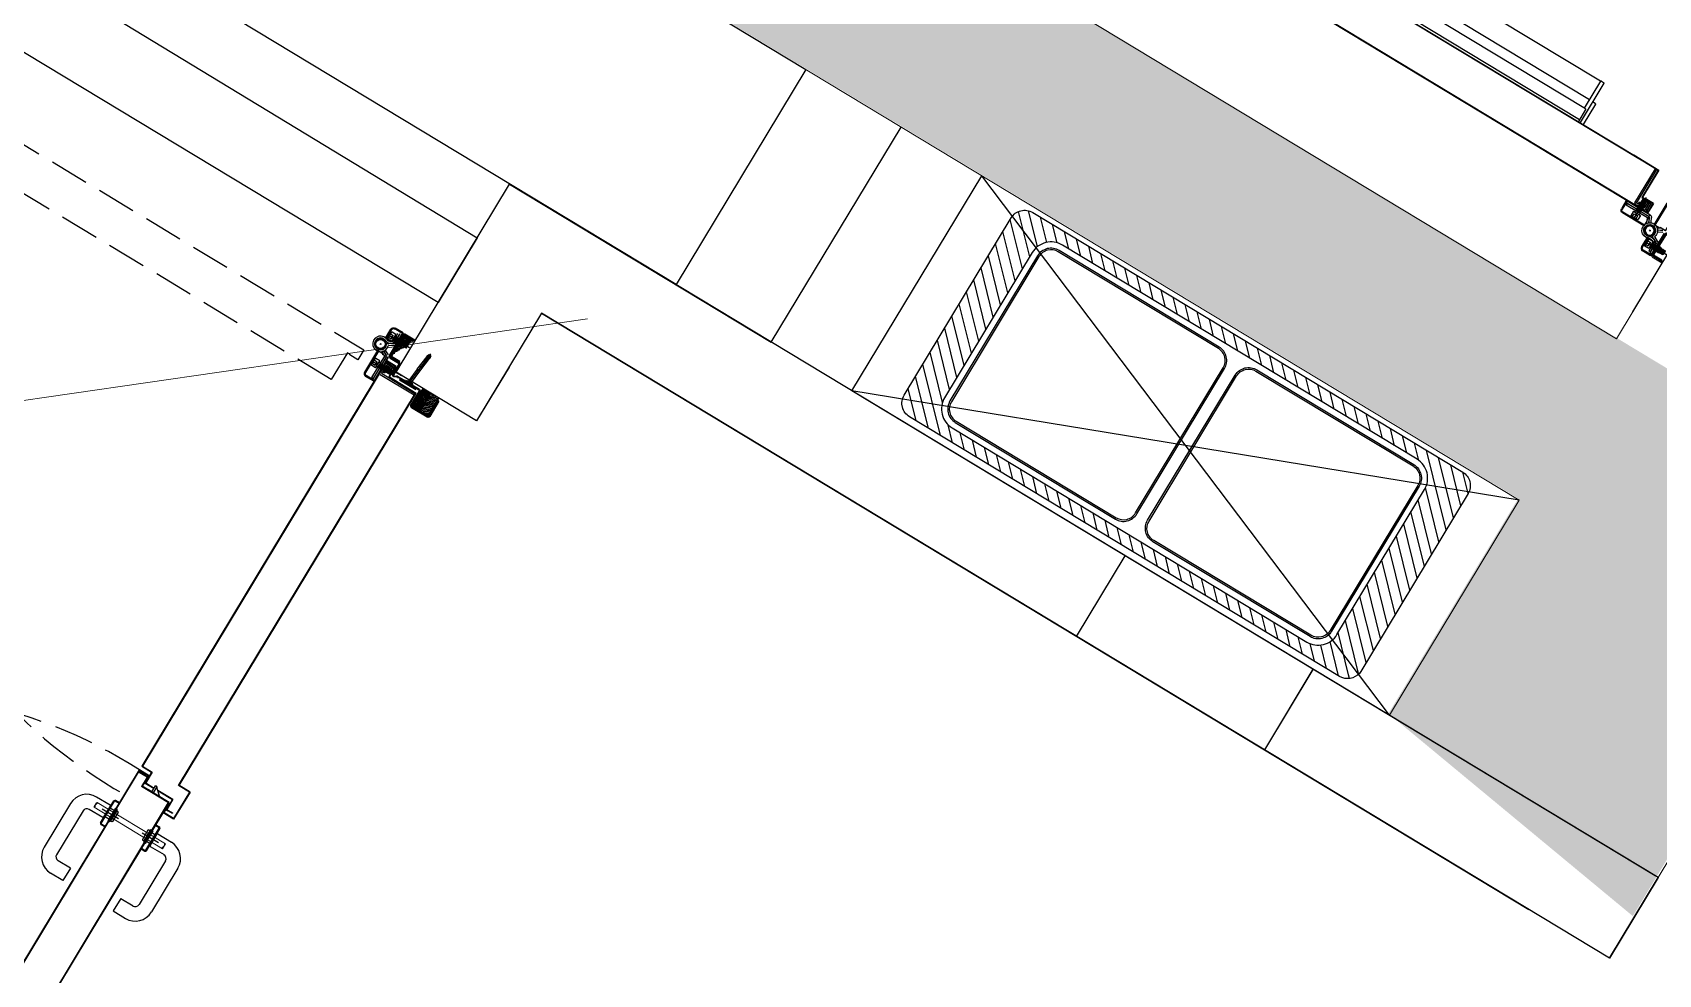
# Model space of a CAD drawing. Header units: centimetres. Extents: x 139057 to 200038, y 34824 to 80516.
# Drawn here: x 165310.7 to 165569.7, y 56574 to 56724.1 of the extents above; entities that cross this region are included whole.
import ezdxf

# ---------------------------------------------------------------- set-up
doc = ezdxf.new("R2010")
doc.units = ezdxf.units.CM
doc.header["$LTSCALE"] = 100
for name, pattern in [('CENTRATA', [2, 1.25, -0.25, 0.25, -0.25]), ('HIDDEN2', [0.175, 0.125, -0.05]), ('TRATTEGGIATA', [0.75, 0.5, -0.25]), ('TRATTO-PUNTO', [1, 0.5, -0.25, 0, -0.25])]:
    doc.linetypes.add(name, pattern=pattern)
doc.layers.get('0').update_dxf_attribs({"lineweight": 0})
for name, color, linetype in [('151_PC_B_L4-9$0$A-SI-PORTE-METALLO', 5, 'Continuous'), ('_retini_strutture', 7, 'Continuous'), ('A-CAVEDI', 1, 'Continuous'), ('A-MCLS3-15', 50, 'Continuous'), ('A-MCLS4-12', 61, 'Continuous'), ('A-SI-PORTE', 5, 'Continuous'), ('Layer1', 7, 'Continuous'), ('Layer2', 2, 'Continuous'), ('Layer3', 7, 'Continuous'), ('Layer5', 2, 'Continuous')]:
    doc.layers.add(name, color=color, linetype=linetype)
for name, color, linetype, lineweight in [('410_STRUTTURE_001-AM_0', 7, 'Continuous', 0), ('440_SIMBOLI_001-AM_0', 31, 'Continuous', 0), ('441_SERRAMENTI_001-AM_0', 1, 'Continuous', 0), ('5', 7, 'Continuous', 20)]:
    doc.layers.add(name, color=color, linetype=linetype, lineweight=lineweight)
doc.layers.add('A-REI-SHUNT', color=7, linetype='Continuous', true_color=0xf70000)
pattern_1 = [(135, (1692.512, -3714.694), (-2.245064, -2.245064), []), (135, (1692.512, -3712.4488), (-2.245064, -2.245064), [3.96875, -0.79375, 0, -0.79375])]

# ---------------------------------------------------------------- blocks, each defined once
blk = doc.blocks.new('SHUNT 38x85')
h = blk.add_hatch()
h.set_pattern_fill('ANSI31', color=253, scale=5, angle=-66.1624, style=0)
h.set_pattern_definition([(225, (-1274575.84, 39717847.363), (-11.2253202, 11.2253201), [])])
edge = h.paths.add_edge_path(flags=16)
edge.add_line((-1276694.6, 39623406.5), (-1276424.6, 39623406.5))
edge.add_arc((-1276424.6, 39623441.5), 35, 270, 360)
edge.add_line((-1276389.6, 39623441.5), (-1276389.6, 39624101.5))
edge.add_arc((-1276424.6, 39624101.5), 35, 0, 90)
edge.add_line((-1276424.6, 39624136.5), (-1276694.6, 39624136.5))
edge.add_arc((-1276694.6, 39624101.5), 35, 90, 180)
edge.add_line((-1276729.6, 39624101.5), (-1276729.6, 39623441.5))
edge.add_arc((-1276694.6, 39623441.5), 35, 180, 270)
edge = h.paths.add_edge_path()
edge.add_line((-1276394.6, 39623343.7), (-1276728.5, 39623343.7))
edge.add_arc((-1276723.9, 39623368.9), 25.7, 180.6406, 259.7775, ccw=False)
edge.add_line((-1276749.6, 39623368.7), (-1276749.6, 39624168.7))
edge.add_arc((-1276724.6, 39624168.7), 25, 90, 180, ccw=False)
edge.add_line((-1276724.6, 39624193.7), (-1276394.6, 39624193.7))
edge.add_arc((-1276394.6, 39624168.7), 25, 0, 90, ccw=False)
edge.add_line((-1276369.6, 39624168.7), (-1276369.6, 39623368.7))
edge.add_arc((-1276394.6, 39623368.7), 25, 270, 360, ccw=False)
for points in [[(-1276394.6, 39623343.7), (-1276728.5, 39623343.7, -0.359711), (-1276749.6, 39623368.7), (-1276749.6, 39624168.7, -0.414214), (-1276724.6, 39624193.7), (-1276394.6, 39624193.7, -0.414214), (-1276369.6, 39624168.7), (-1276369.6, 39623368.7, -0.414214)], [(-1276694.6, 39623406.5), (-1276424.6, 39623406.5, 0.414214), (-1276389.6, 39623441.5), (-1276389.6, 39624101.5, 0.414214), (-1276424.6, 39624136.5), (-1276694.6, 39624136.5, 0.414214), (-1276729.6, 39624101.5), (-1276729.6, 39623441.5, 0.414214)], [(-1276424.6, 39624126.5), (-1276694.6, 39624126.5, 0.414214), (-1276719.6, 39624101.5), (-1276719.6, 39623803.7, 0.414214), (-1276694.6, 39623778.7), (-1276424.6, 39623778.7, 0.414214), (-1276399.6, 39623803.7), (-1276399.6, 39624101.5, 0.414214)], [(-1276424.6, 39624124), (-1276694.6, 39624124, 0.414214), (-1276717.1, 39624101.5), (-1276717.1, 39623803.7, 0.414214), (-1276694.6, 39623781.2), (-1276424.6, 39623781.2, 0.414214), (-1276402.1, 39623803.7), (-1276402.1, 39624101.5, 0.414214)], [(-1276424.6, 39623416.5), (-1276694.6, 39623416.5, -0.414214), (-1276719.6, 39623441.5), (-1276719.6, 39623733.7, -0.414214), (-1276694.6, 39623758.7), (-1276424.6, 39623758.7, -0.414214), (-1276399.6, 39623733.7), (-1276399.6, 39623441.5, -0.414214)], [(-1276424.6, 39623419), (-1276694.6, 39623419, -0.414214), (-1276717.1, 39623441.5), (-1276717.1, 39623733.7, -0.414214), (-1276694.6, 39623756.2), (-1276424.6, 39623756.2, -0.414214), (-1276402.1, 39623733.7), (-1276402.1, 39623441.5, -0.414214)]]:
    blk.add_lwpolyline(points, format="xyb", close=True)
blk = doc.blocks.new('CRN190C')
at = {"layer": 'Layer1', "color": 9}
for p, q in [((-28.5, 11), (-28.5, -5.5)), ((-28.5, 11), (-27, 11)), ((-27, 11), (-27, -4.5)), ((-4.6, 0), (-4.6, -4)), ((-4.6, 0), (4.6, 0)), ((-3.1, 0), (-3.1, -4)), ((3.1, 0), (3.1, -4)), ((4.6, 0), (4.6, -4)), ((11.5, 11), (11.5, -4.5)), ((11.5, 11), (13, 11)), ((13, 11), (13, -5.5)), ((-28, -6), (-5.1, -6)), ((-27, -4.5), (-5.1, -4.5)), ((-5.1, -6), (5.1, -6)), ((11.5, -4.5), (5.1, -4.5)), ((5.1, -6), (12.5, -6))]:
    blk.add_line(p, q, dxfattribs=at)
for centre, radius, start, end in [((-28, -5.5), 0.5, 180, 270), ((-5.1, -4), 2, 270, 0), ((-5.1, -4), 0.5, 270, 0), ((5.1, -4), 2, 180, 270), ((5.1, -4), 0.5, 180, 270), ((12.5, -5.5), 0.5, 270, 0)]:
    blk.add_arc(centre, radius, start, end, dxfattribs=at)
at = {"layer": 'Layer2', "color": 9}
for p, q in [((-4, 0), (-3.1, -0.5)), ((4, -0.5), (3.1, 0)), ((-4, -1), (-3.1, -0.5)), ((-3.1, -1.5), (-4, -1)), ((-4, -2), (-3.1, -1.5)), ((-3.1, -2.5), (-4, -2)), ((-4, -3), (-3.1, -2.5)), ((-3.1, -3.5), (-4, -3)), ((-4, -4), (-3.1, -3.5)), ((-3.1, -4.5), (-4, -4)), ((-4, -5), (-3.1, -4.5)), ((-3.5, -5.3), (-4, -5)), ((3.1, -1), (4, -0.5)), ((4, -1.5), (3.1, -1)), ((3.1, -2), (4, -1.5)), ((4, -2.5), (3.1, -2)), ((3.1, -3), (4, -2.5)), ((4, -3.5), (3.1, -3)), ((3.1, -4), (4, -3.5)), ((4, -4.5), (3.1, -4)), ((3.3, -4.9), (4, -4.5)), ((4, -5.5), (3.5, -5.2)), ((3.9, -5.6), (4, -5.5))]:
    blk.add_line(p, q, dxfattribs=at)
blk = doc.blocks.new('A$C79A744C8')
at = {"linetype": 'Continuous', "ltscale": 10}
h = blk.add_hatch(dxfattribs=at)
h.set_pattern_fill('ANSI31', color=256, scale=15, angle=270, style=0)
h.set_pattern_definition([(315, (19364.6457, 1644.1342), (1.32582521, 1.32582521), [])])
h.paths.add_polyline_path([(0, -50), (0, -65), (33.1, -65), (33.1, -50)])
h = blk.add_hatch(dxfattribs=at)
h.set_pattern_fill('ANSI31', color=256, scale=15, angle=180, style=0)
h.set_pattern_definition([(225, (19364.6457, 1644.1342), (1.32582521, -1.32582521), [])])
h.paths.add_polyline_path([(0, -65), (0, -80), (33.1, -80), (33.1, -65)])
at = {"layer": '5', "linetype": 'Continuous', "ltscale": 10}
h = blk.add_hatch(dxfattribs=at)
h.set_pattern_fill('ANSI33', color=256, scale=0.05, angle=450, style=0)
h.set_pattern_definition([(135, (1834.93615, -5348.70282), (-0.224506403, -0.224506403), []), (135, (1834.93615, -5348.4783), (-0.224506403, -0.224506403), [0.15875, -0.079375])])
h.paths.add_polyline_path([(5.9, -26.5), (5.9, -41.5), (7.9, -41.5), (7.9, -26.5)])
h.paths.add_polyline_path([(5.9, -11.5), (5.9, -26.5), (7.9, -26.5), (7.9, -11.5)])
at = {"layer": 'Layer5', "linetype": 'Continuous', "ltscale": 10}
h = blk.add_hatch(dxfattribs=at)
h.set_pattern_fill('ANSI35', color=256, scale=0.5, angle=450, style=0)
h.set_pattern_definition(pattern_1)
edge = h.paths.add_edge_path()
edge.add_line((-17.4, 22.5), (-56.4, 22.5))
edge.add_line((-56.4, 21), (-17.4, 21))
edge.add_line((-57.9, 1), (-57.9, 19.5))
edge.add_line((-59.4, 19.5), (-59.4, 1))
edge.add_arc((-56.4, 19.5), 1.5, 90, 180)
edge.add_arc((-56.4, 19.5), 3, 90, 180)
edge.add_line((-35.4, 22.5), (-35.4, 21))
h = blk.add_hatch(dxfattribs=at)
h.set_pattern_fill('ANSI35', color=256, scale=0.5, angle=450, style=0)
h.set_pattern_definition(pattern_1)
h.paths.add_polyline_path([(4.1, -81), (4.1, -82.5), (32.6, -82.5, 0.414214), (35.6, -79.5), (35.6, -78.1), (34.1, -78.1), (34.1, -79.5, -0.414214), (32.6, -81)])
h.paths.add_polyline_path([(34.1, -51.9), (34.1, -78.1), (35.6, -78.1), (35.6, -51.9)])
h.paths.add_polyline_path([(32.6, -47.5), (7.1, -47.5), (4.5, -47.5, 0.267949), (7.1, -49), (32.6, -49, -0.414214), (34.1, -50.5), (34.1, -51.9), (35.6, -51.9), (35.6, -50.5, 0.414214)])
h.paths.add_polyline_path([(4.1, -31.6), (4.1, -46, 0.131652), (4.5, -47.5), (7.1, -47.5, -0.414214), (5.6, -46), (5.6, -34.3, 0.198912), (4.8, -32.2)])
h.paths.add_polyline_path([(4.7, -3.8, 0.153915), (4.1, -5.5), (4.1, -21.5), (4.8, -20.8, 0.198912), (5.6, -18.7), (5.6, -5.5, -0.153915), (5.9, -4.6), (7.6, -2.2, 0.606815), (5.1, 2.5), (-13.6, 2.5), (-13.6, 1.1, 0.063272), (-12.9, 1), (5.1, 1, -0.606815), (6.4, -1.4)])
h.paths.add_polyline_path([(-16.4, 22.3), (-16.4, 21), (-17.4, 21, -0.414214), (-15.9, 19.5), (-15.9, 4, 0.341979), (-13.6, 1.1), (-13.6, 2.5), (-12.9, 2.5, -0.414214), (-14.4, 4), (-14.4, 19.5, 0.317837)])
h.paths.add_polyline_path([(-24.4, 22.5), (-24.4, 21), (-17.4, 21), (-16.4, 21), (-16.4, 22.3, 0.085164), (-17.4, 22.5)])
h.paths.add_polyline_path([(-29.9, 22.5), (-29.9, 21), (-24.4, 21), (-24.4, 22.5)])
h = blk.add_hatch(dxfattribs=at)
h.set_pattern_fill('ANSI35', color=256, scale=0.5, angle=450, style=0)
h.set_pattern_definition(pattern_1)
h.paths.add_polyline_path([(2.6, -30), (1.5, -31.1), (3.7, -33.2, -0.198912), (4.1, -34.3), (4.1, -31.6)])
h.paths.add_polyline_path([(1.5, -21.9), (2.6, -23), (4.1, -21.5), (4.1, -18.7, -0.198912), (3.7, -19.8)])
at = {"linetype": 'Continuous'}
for p, q in [((2.4, -24.6), (0.8, -24.8)), ((2.5, -25.2), (0.9, -25.3)), ((2.9, -29.1), (2.4, -24.6)), ((-50.6, -30.2), (-51.1, -30.8)), ((-51.1, -30.8), (-49, -30.5)), ((-50.8, -34.1), (-51.1, -30.8)), ((-50.8, -34.1), (-48.6, -33.9)), ((-50.2, -34.6), (-50.8, -34.1)), ((-50.6, -30.2), (-49, -30)), ((-50.2, -34.6), (-50.6, -30.2)), ((-50.2, -34.6), (-48.6, -34.4)), ((-48.6, -29.3), (-48.3, -32.2)), ((-48, -35), (-48.3, -32.2)), ((-46.6, -30.3), (-46.3, -33.6)), ((-45.7, -33.1), (-45.9, -30.7)), ((2.8, -28.5), (1.2, -28.7)), ((2.9, -29.1), (1.3, -29.2))]:
    blk.add_line(p, q, dxfattribs=at)
at = {"linetype": 'Continuous', "ltscale": 10}
for p, q in [((2.6, -23), (4.8, -20.8)), ((2.6, -30), (2.6, -23)), ((0, -50), (33.1, -50)), ((2.6, -30), (1.5, -31.1)), ((33.1, -50), (33.1, -80)), ((33.1, -65), (0, -65)), ((33.1, -80), (0, -80))]:
    blk.add_line(p, q, dxfattribs=at)
at = {"linetype": 'CENTRATA'}
blk.add_line((5.8, -26.5), (-53.6, -32.7), dxfattribs=at)
at = {"linetype": 'Continuous'}
blk.add_lwpolyline([(0.8, -24.4), (1.3, -29.6), (-20.9, -31.9), (-21.5, -26.7)], close=True, dxfattribs=at)
for points in [[(2.4, -24.6), (4.3, -21.3), (4.8, -26.6)], [(-46.9, -29.8), (-48.6, -29.3), (-49.1, -29.3), (-48.8, -32.2)], [(-46.4, -34.2), (-48, -35), (-48.5, -35.1), (-48.8, -32.2)], [(-21.2, -29.3), (-21.5, -26.7), (-46.9, -29.4), (-46.8, -30.2), (-44.8, -31.4), (-28.7, -29.7)], [(-21.2, -29.3), (-20.9, -31.9), (-46.4, -34.6), (-46.5, -33.8), (-44.7, -32.2), (-28.6, -30.5)], [(2.9, -29.1), (5.4, -31.9), (4.8, -26.6)]]:
    blk.add_lwpolyline(points, dxfattribs=at)
at = {"linetype": 'Continuous', "ltscale": 10}
for radius in [1.5, 3]:
    blk.add_arc((2.6, -18.7), radius, 315, 0, dxfattribs=at)
at = {"linetype": 'Continuous'}
blk.add_arc((-27.7, -30), 1.08, 206.9908, 164.8268, dxfattribs=at)
at = {"layer": 'Layer5', "linetype": 'Continuous', "ltscale": 10}
for p, q in [((-59.4, 19.5), (-59.4, 1)), ((-57.9, 1), (-57.9, 19.5)), ((-17.4, 22.5), (-56.4, 22.5)), ((-56.4, 21), (-17.4, 21)), ((-35.4, 22.5), (-35.4, 21)), ((-24.4, 22.5), (-24.4, 21)), ((-17.4, 22.5), (-16.4, 22.5)), ((-17.4, 21), (-16.4, 21)), ((-16.4, 21), (-16.4, 22.5)), ((-15.9, 19.5), (-15.9, 4)), ((-14.4, 19.5), (-14.4, 4)), ((5.1, 2.5), (-13.6, 2.5)), ((-12.9, 1), (5.1, 1)), ((4.1, -5.5), (4.1, -46)), ((6.4, -1.4), (4.7, -3.8)), ((5.6, -46), (5.6, -5.5)), ((5.9, -4.6), (7.6, -2.2)), ((5.9, -41.5), (5.9, -11.5)), ((5.9, -11.5), (7.9, -11.5)), ((7.9, -41.5), (7.9, -11.5)), ((1.5, -31.1), (3.7, -33.2)), ((2.6, -30), (4.8, -32.2)), ((7.1, -47.5), (4.5, -47.5)), ((32.6, -47.5), (7.1, -47.5)), ((7.1, -49), (32.6, -49)), ((34.1, -50.5), (34.1, -79.5)), ((35.6, -79.5), (35.6, -50.5)), ((34.1, -51.9), (35.6, -51.9)), ((32.6, -81), (4.1, -81)), ((4.1, -81), (4.1, -82.5)), ((4.1, -82.5), (32.6, -82.5)), ((34.1, -78.1), (35.6, -78.1))]:
    blk.add_line(p, q, dxfattribs=at)
blk.add_lwpolyline([(-10, 0), (0, 0), (0, -10)], dxfattribs=at)
for centre, radius, start, end in [((-56.4, 19.5), 3, 90, 180), ((-56.4, 19.5), 1.5, 90, 180), ((-17.4, 19.5), 3, 0, 90), ((-17.4, 19.5), 1.5, 0, 90), ((-12.9, 4), 3, 180, 270), ((-12.9, 4), 1.5, 180, 270), ((5.1, -0.5), 3, 325, 90), ((5.1, -0.5), 1.5, 325, 90), ((7.1, -5.5), 3, 145, 180), ((7.1, -5.5), 1.5, 145, 180), ((2.6, -34.3), 1.5, 0, 45), ((7.1, -46), 3, 180, 270), ((2.6, -34.3), 3, 0, 45), ((7.1, -46), 1.5, 180, 270), ((32.6, -50.5), 3, 0, 90), ((32.6, -50.5), 1.5, 0, 90), ((32.6, -79.5), 3, 270, 0), ((32.6, -79.5), 1.5, 270, 0)]:
    blk.add_arc(centre, radius, start, end, dxfattribs=at)
at = {"linetype": 'Continuous', "ltscale": 10, "rotation": 180.0000002134434}
blk.add_blockref('CRN190C', (-44.7, 14.4), dxfattribs=at)
blk = doc.blocks.new('COPRITESTA2C')
for p, q in [((0, 0), (44, 0)), ((0, 0), (0, -10)), ((44, 0), (44, -15)), ((-1, -10), (-1, -20)), ((-1, -10), (0, -10)), ((-1, -20), (39, -20))]:
    blk.add_line(p, q)
at = {"linetype": 'TRATTEGGIATA', "ltscale": 10}
for p, q in [((42.5, 0), (42.5, -15)), ((-1, -18.5), (39, -18.5))]:
    blk.add_line(p, q, dxfattribs=at)
blk.add_arc((39, -15), 5, 270, 0)
blk.add_arc((39, -15), 3.5, 270, 0, dxfattribs=at)
blk = doc.blocks.new('VTR0210A')
at = {"layer": 'Layer1', "color": 9}
for p, q in [((-33, 2.8), (-33, -1.8)), ((-32.9, -2.2), (-32.5, 4)), ((-32.9, 3.2), (-32.5, 4)), ((-32.5, 4), (-32, 3)), ((-32, -4), (-31.5, 4)), ((-32, 3), (-31.5, 4)), ((-31.5, 4), (-31, 3)), ((-31, -4), (-30.5, 4)), ((-31, 3), (-30.5, 4)), ((-30.5, 4), (-30, 3)), ((-30, -4), (-29.5, 4)), ((-30, 3), (-29.5, 4)), ((-29.5, 4), (-29, 3)), ((-29, -4), (-28.5, 4)), ((-29, 3), (-28.5, 4)), ((-28.5, 4), (-28, 3)), ((-28, -4), (-27.5, 4)), ((-28, 3), (-27.5, 4)), ((-27.5, 4), (-27, 3)), ((-27, -4), (-26.5, 4)), ((-27, 3), (-26.5, 4)), ((-26.5, 4), (-26, 3)), ((-26, -4), (-25.5, 4)), ((-26, 3), (-25.5, 4)), ((-25.5, 4), (-25, 3)), ((-25, -4), (-24.5, 4)), ((-25, 3), (-24.5, 4)), ((-24.5, 4), (-24, 3)), ((-24, -4), (-23.5, 4)), ((-24, 3), (-23.5, 4)), ((-23.5, 4), (-23, 3)), ((-23, -4), (-22.5, 4)), ((-23, 3), (-22.5, 4)), ((-22.5, 4), (-22, 3)), ((-22, -4), (-21.5, 4)), ((-22, 3), (-21.5, 4)), ((-21.5, 4), (-21, 3)), ((-21, -4), (-20.5, 4)), ((-21, 3), (-20.5, 4)), ((-20.5, 4), (-20, 3)), ((-20, -4), (-19.5, 4)), ((-20, 3), (-19.5, 4)), ((-19.5, 4), (-19, 3)), ((-19, -4), (-18.5, 4)), ((-19, 3), (-18.5, 4)), ((-18.5, 4), (-18, 3)), ((-18, -4), (-17.5, 4)), ((-18, 3), (-17.5, 4)), ((-17.5, 4), (-17, 3)), ((-17, -4), (-16.5, 4)), ((-17, 3), (-16.5, 4)), ((-16.5, 4), (-16, 3)), ((-16, -4), (-15.5, 4)), ((-16, 3), (-15.5, 4)), ((-15.5, 4), (-15, 3)), ((-15, -4), (-14.5, 4)), ((-15, 3), (-14.5, 4)), ((-14.5, 4), (-14, 3)), ((-14, -4), (-13.5, 4)), ((-14, 3), (-13.5, 4)), ((-13.5, 4), (-13, 3)), ((-13, -4), (-12.5, 4)), ((-13, 3), (-12.5, 4)), ((-12.5, 4), (-12, 3)), ((-12, -4), (-11.5, 4)), ((-12, 3), (-11.5, 4)), ((-11.5, 4), (-11, 3)), ((-11, -4), (-10.5, 4)), ((-11, 3), (-10.5, 4)), ((-10.5, 4), (-10, 3)), ((-10, 3), (-9.7, 3.6)), ((-8, 4), (-9, 4)), ((-8, 6.5), (-0.8, 6.5)), ((-8, 6.5), (-8, -6.5)), ((-5, 3.2), (-6, 0)), ((-6, 0), (-5, -3.2)), ((-5, 3.2), (-5, -3.2)), ((0, 3.2), (-5, 3.2)), ((0, 5.7), (0, -5.7)), ((-32.9, -2.2), (-32, -4)), ((-32, -4), (-31.5, -3)), ((-31.5, -3), (-31, -4)), ((-31, -4), (-30.5, -3)), ((-30.5, -3), (-30, -4)), ((-30, -4), (-29.5, -3)), ((-29.5, -3), (-29, -4)), ((-29, -4), (-28.5, -3)), ((-28.5, -3), (-28, -4)), ((-28, -4), (-27.5, -3)), ((-27.5, -3), (-27, -4)), ((-27, -4), (-26.5, -3)), ((-26.5, -3), (-26, -4)), ((-26, -4), (-25.5, -3)), ((-25.5, -3), (-25, -4)), ((-25, -4), (-24.5, -3)), ((-24.5, -3), (-24, -4)), ((-24, -4), (-23.5, -3)), ((-23.5, -3), (-23, -4)), ((-23, -4), (-22.5, -3)), ((-22.5, -3), (-22, -4)), ((-22, -4), (-21.5, -3)), ((-21.5, -3), (-21, -4)), ((-21, -4), (-20.5, -3)), ((-20.5, -3), (-20, -4)), ((-20, -4), (-19.5, -3)), ((-19.5, -3), (-19, -4)), ((-19, -4), (-18.5, -3)), ((-18.5, -3), (-18, -4)), ((-18, -4), (-17.5, -3)), ((-17.5, -3), (-17, -4)), ((-17, -4), (-16.5, -3)), ((-16.5, -3), (-16, -4)), ((-16, -4), (-15.5, -3)), ((-15.5, -3), (-15, -4)), ((-15, -4), (-14.5, -3)), ((-14.5, -3), (-14, -4)), ((-14, -4), (-13.5, -3)), ((-13.5, -3), (-13, -4)), ((-13, -4), (-12.5, -3)), ((-12.5, -3), (-12, -4)), ((-12, -4), (-11.5, -3)), ((-11.5, -3), (-11, -4)), ((-11, -4), (-10.5, -3)), ((-10.5, -3), (-10.2, -3.6)), ((-8, -4), (-9.5, -4)), ((-8, -6.5), (-0.8, -6.5)), ((0, -3.2), (-5, -3.2))]:
    blk.add_line(p, q, dxfattribs=at)
for centre, start, end in [((-32.2, 2.8), 153.4349, 180), ((-9, 3.2), 90, 153.4349), ((-0.8, 5.7), 0, 90), ((-32.2, -1.8), 180, 206.5651), ((-9.5, -3.2), 206.5651, 270), ((-0.8, -5.7), 270, 0)]:
    blk.add_arc(centre, 0.8, start, end, dxfattribs=at)
at = {"layer": 'Layer3', "color": 9, "linetype": 'TRATTEGGIATA', "ltscale": 3}
for p, q in [((1.1, 0), (-37.2, 0)), ((-32.5, -3), (-32, 3)), ((-31.5, -3), (-31, 3)), ((-30.5, -3), (-30, 3)), ((-29.5, -3), (-29, 3)), ((-28.5, -3), (-28, 3)), ((-27.5, -3), (-27, 3)), ((-26.5, -3), (-26, 3)), ((-25.5, -3), (-25, 3)), ((-24.5, -3), (-24, 3)), ((-23.5, -3), (-23, 3)), ((-22.5, -3), (-22, 3)), ((-21.5, -3), (-21, 3)), ((-20.5, -3), (-20, 3)), ((-19.5, -3), (-19, 3)), ((-18.5, -3), (-18, 3)), ((-17.5, -3), (-17, 3)), ((-16.5, -3), (-16, 3)), ((-15.5, -3), (-15, 3)), ((-14.5, -3), (-14, 3)), ((-13.5, -3), (-13, 3)), ((-12.5, -3), (-12, 3)), ((-11.5, -3), (-11, 3)), ((-10.5, -3), (-10, 3))]:
    blk.add_line(p, q, dxfattribs=at)
blk = doc.blocks.new('COPRITESTA1C')
for p, q in [((0, 0), (0, -10)), ((0, 0), (21, 0)), ((21, 0), (21, -15)), ((-1, -10), (-1, -20)), ((-1, -10), (0, -10)), ((-1, -20), (16, -20))]:
    blk.add_line(p, q)
at = {"linetype": 'TRATTEGGIATA', "ltscale": 10}
for p, q in [((19.5, 0), (19.5, -15)), ((-1, -18.5), (16, -18.5))]:
    blk.add_line(p, q, dxfattribs=at)
blk.add_arc((16, -15), 3.5, 270, 0, dxfattribs=at)
blk.add_arc((16, -15), 5, 270, 0)
blk = doc.blocks.new('rf')
at = {"layer": 'Layer1', "color": 9, "linetype": 'Continuous'}
for p, q in [((-5, -126), (-5, 0)), ((0, 0), (-5, 0)), ((0, -125), (0, 0)), ((30, -125), (30, -103)), ((35, -103), (30, -103)), ((35, -126), (35, -103)), ((7.6, -130), (-1, -130)), ((6.6, -125), (0, -125)), ((11.6, -117), (6.6, -117)), ((6.6, -125), (6.6, -117)), ((29.7, -130), (7.6, -130)), ((11.6, -126), (11.6, -117)), ((24.4, -125), (11.6, -125)), ((24.4, -126), (24.4, -117)), ((29.4, -117), (24.4, -117)), ((31, -130), (28.4, -130)), ((29.4, -125), (29.4, -117)), ((30, -125), (29.4, -125))]:
    blk.add_line(p, q, dxfattribs=at)
for centre, start, end in [((-1, -126), 180, 270), ((7.6, -126), 270, 0), ((28.4, -126), 180, 270), ((31, -126), 270, 0)]:
    blk.add_arc(centre, 4, start, end, dxfattribs=at)
at = {"layer": 'Layer2', "color": 9, "linetype": 'Continuous'}
for p, q in [((11.6, -117), (10, -118)), ((10, -118), (11.6, -119)), ((11.6, -119), (10, -120)), ((10, -120), (11.6, -121)), ((11.6, -121), (10, -122)), ((10, -122), (11.6, -123)), ((11.6, -123), (10, -124)), ((10, -124), (11.6, -125)), ((11.6, -125), (10, -126)), ((10, -126), (11.5, -126.9)), ((11.4, -127.1), (10, -128)), ((10, -128), (10.7, -128.5)), ((25.2, -117), (24.4, -117.5)), ((24.4, -117.5), (26, -118.5)), ((26, -118.5), (24.4, -119.5)), ((24.4, -119.5), (26, -120.5)), ((26, -120.5), (24.4, -121.5)), ((24.4, -121.5), (26, -122.5)), ((26, -122.5), (24.4, -123.5)), ((24.4, -123.5), (26, -124.5)), ((26, -124.5), (24.4, -125.5)), ((24.4, -125.5), (26, -126.5)), ((26, -126.5), (24.6, -127.4)), ((24.8, -127.8), (26, -128.5)), ((26, -128.5), (25.5, -128.8))]:
    blk.add_line(p, q, dxfattribs=at)
blk = doc.blocks.new('CILINDRO')
at = {"layer": '5', "linetype": 'Continuous'}
for p, q in [((-128, 4.5), (-0.5, 4.5)), ((-127.5, 4.5), (-128, 3.5)), ((-128, 4.5), (-128, -4.5)), ((-128, 3.5), (-128, -3.5)), ((-0.5, 4.5), (0, 3.5)), ((0, 3.5), (0, -3.5)), ((-127.5, -4.5), (-128, -3.5)), ((-128, -4.5), (-0.5, -4.5)), ((-0.5, -4.5), (0, -3.5))]:
    blk.add_line(p, q, dxfattribs=at)
for centre, start, end in [((-120, 0), 143.1301, 216.8699), ((-8, 0), 323.1301, 36.8699)]:
    blk.add_arc(centre, 7.5, start, end, dxfattribs=at)
blk = doc.blocks.new('CLD0080A')
at = {"linetype": 'Continuous'}
blk.add_blockref('CILINDRO', (64.25, -4.5), dxfattribs=at)
blk = doc.blocks.new('A$C2F9C3CB0')
at = {"linetype": 'Continuous'}
for p, q in [((644.2, 88.8, 0), (562.7, 88.8, 0)), ((532.7, 35.8, 0), (532.7, 58.8, 0)), ((555.7, 35.8, 0), (555.7, 58.8, 0)), ((644.2, 65.8, 0), (562.7, 65.8, 0)), ((651.2, 33.3, 0), (651.2, 58.8, 0)), ((674.2, 33.3, 0), (674.2, 58.8, 0)), ((555.7, 35.8, 0), (532.7, 35.8, 0)), ((640.2, 22.8, 0), (640.2, 29.8, 0)), ((641.4, 22.8, 0), (641.4, 29.8, 0)), ((642.2, 31.8, 0), (683.2, 31.8, 0)), ((642.2, 30.6, 0), (683.2, 30.6, 0)), ((652.2, 32.3, 0), (673.2, 32.3, 0)), ((672.7, 31.8, 0), (652.7, 31.8, 0)), ((654.7, 32.3, 0), (654.7, 19.8, 0)), ((670.7, 32.3, 0), (670.7, 19.8, 0)), ((684, 22.8, 0), (684, 29.8, 0)), ((685.2, 22.8, 0), (685.2, 29.8, 0)), ((1524.6, 44.4, 0), (1527.1, 44.4, 0)), ((1525.8, 45.6, 0), (1525.8, 43.1, 0)), ((640.2, 22.8, 0), (641.4, 22.8, 0)), ((650.7, 23.8, 0), (650.7, 22.8, 0)), ((674.7, 23.8, 0), (650.7, 23.8, 0)), ((674.7, 22.8, 0), (650.7, 22.8, 0)), ((650.7, 22.5, 0), (650.7, 21.5, 0)), ((674.7, 22.5, 0), (650.7, 22.5, 0)), ((674.7, 21.5, 0), (650.7, 21.5, 0)), ((651.7, 21.1, 0), (651.7, 20.1, 0)), ((673.7, 21.1, 0), (651.7, 21.1, 0)), ((673.7, 20.1, 0), (651.7, 20.1, 0)), ((653.2, 19.8, 0), (653.2, 17.8, 0)), ((672.2, 19.8, 0), (653.2, 19.8, 0)), ((671.2, 16.8, 0), (654.2, 16.8, 0)), ((672.2, 19.8, 0), (672.2, 17.8, 0)), ((673.7, 21.1, 0), (673.7, 20.1, 0)), ((674.7, 23.8, 0), (674.7, 22.8, 0)), ((674.7, 22.5, 0), (674.7, 21.5, 0)), ((684, 22.8, 0), (685.2, 22.8, 0)), ((726.8, -6.4, 0), (726.6, -6.4, 0)), ((726.8, -30.4, 0), (726.8, -6.4, 0)), ((726.8, -12.6, 0), (737.8, -12.6, 0)), ((726.8, -15.6, 0), (737.8, -15.6, 0)), ((727.3, -26.1, 0), (737.3, -15.6, 0)), ((737.8, -15.6, 0), (737.8, -12.6, 0)), ((640.2, -44.7, 0), (641.4, -44.7, 0)), ((640.2, -44.7, 0), (640.2, -51.7, 0)), ((641.4, -44.7, 0), (641.4, -51.7, 0)), ((650.7, -44.5, 0), (650.7, -43.5, 0)), ((674.7, -43.5, 0), (650.7, -43.5, 0)), ((674.7, -44.5, 0), (650.7, -44.5, 0)), ((650.7, -45.8, 0), (650.7, -44.8, 0)), ((674.7, -44.8, 0), (650.7, -44.8, 0)), ((674.7, -45.8, 0), (650.7, -45.8, 0)), ((651.7, -43, 0), (651.7, -42, 0)), ((673.7, -42, 0), (651.7, -42, 0)), ((673.7, -43, 0), (651.7, -43, 0)), ((653.2, -41.7, 0), (653.2, -39.7, 0)), ((672.2, -41.7, 0), (653.2, -41.7, 0)), ((671.2, -38.7, 0), (654.2, -38.7, 0)), ((654.7, -54.2, 0), (654.7, -41.7, 0)), ((670.7, -54.2, 0), (670.7, -41.7, 0)), ((672.2, -41.7, 0), (672.2, -39.7, 0)), ((673.7, -43, 0), (673.7, -42, 0)), ((674.7, -44.5, 0), (674.7, -43.5, 0)), ((674.7, -45.8, 0), (674.7, -44.8, 0)), ((684, -44.7, 0), (685.2, -44.7, 0)), ((684, -44.7, 0), (684, -51.7, 0)), ((685.2, -44.7, 0), (685.2, -51.7, 0)), ((726.8, -30.4, 0), (726.6, -30.4, 0)), ((726.8, -26.1, 0), (727.3, -26.1, 0)), ((726.8, -30.4, 0), (726.8, -30.4, 0)), ((555.7, -57.7, 0), (532.7, -57.7, 0)), ((532.7, -57.7, 0), (532.7, -80.7, 0)), ((555.7, -57.7, 0), (555.7, -80.7, 0)), ((642.2, -52.5, 0), (683.2, -52.5, 0)), ((642.2, -53.7, 0), (683.2, -53.7, 0)), ((651.2, -55.2, 0), (651.2, -80.7, 0)), ((652.2, -54.2, 0), (673.2, -54.2, 0)), ((672.7, -53.8, 0), (652.7, -53.8, 0)), ((674.2, -55.2, 0), (674.2, -80.7, 0)), ((644.1, -87.7, 0), (562.6, -87.7, 0)), ((644.1, -110.7, 0), (562.6, -110.7, 0))]:
    blk.add_line(p, q, dxfattribs=at)
at = {"linetype": 'TRATTO-PUNTO'}
for p, q in [((662.7, 41.6, 0), (662.7, 11.2, 0)), ((662.7, -63.6, 0), (662.7, -33.2, 0))]:
    blk.add_line(p, q, dxfattribs=at)
for p, q in [((1472.7, 26.1, 0), (1472.7, 29.1, 0)), ((1512.5, 29.1, 0), (1472.7, 29.1, 0)), ((1513.8, 26.1, 0), (1472.7, 26.1, 0)), ((1516.1, 36.6, 0), (1512.5, 29.1, 0)), ((1518.3, 34.4, 0), (1514.6, 26.5, 0)), ((1517.7, 32.9, 0), (1514.6, 26.5, 0)), ((1518, 33.3, 0), (1514.7, 26.5, 0)), ((1520.7, 32, 0), (1517.4, 25.1, 0)), ((1530.9, 32, 0), (1534.3, 25.1, 0)), ((1533.6, 33.3, 0), (1537, 26.5, 0)), ((1534.8, 31.5, 0), (1537.1, 26.5, 0)), ((1534.8, 31.5, 0), (1537.1, 26.5, 0)), ((1537.5, 32.8, 0), (1539.2, 29.1, 0)), ((1537.9, 26.1, 0), (1554.3, 26.1, 0)), ((1539.2, 29.1, 0), (1554.3, 29.1, 0)), ((725.8, -41.2, 0), (725.8, 1.8, 0)), ((1513.8, 25.9, 0), (1470.7, 25.9, 0)), ((1513.8, 22.9, 0), (1470.7, 22.9, 0)), ((1537.9, 25.9, 0), (1556.3, 25.9, 0)), ((1537.9, 22.9, 0), (1556.3, 22.9, 0)), ((1557.9, 1, 0), (1559.4, 1, 0))]:
    blk.add_line(p, q)
at = {"linetype": 'Continuous', "ltscale": 10}
for p, q in [((-8.1, 22.4), (551.5, 22.5)), ((-7.3, 21.6), (551.1, 21.7)), ((518.4, 22.5, 0), (746.6, 22.5, 0)), ((551.1, 21.7), (745.8, 21.7, 0)), ((742.9, 6, 0), (725.8, 6, 0)), ((725.8, -43.7, 0), (725.8, 6, 0)), ((743.7, 5.2, 0), (726.6, 5.2, 0)), ((726.6, -44.5, 0), (726.6, 5.2, 0)), ((731.3, 5.2, 0), (745.8, 5.2, 0)), ((731.3, 4.4, 0), (731.3, 5.2, 0)), ((731.3, 4.4, 0), (746.6, 4.4, 0)), ((753.4, 4, 0), (733.2, 4, 0)), ((733.2, 4, 0), (733.2, -12.6, 0)), ((734, 3.2, 0), (734, -12.6, 0)), ((754.2, 3.2, 0), (734, 3.2, 0)), ((743.7, 21, 0), (742.9, 21, 0)), ((742.9, 6, 0), (742.9, 21, 0)), ((743.7, 5.2, 0), (743.7, 21, 0)), ((745.8, 5.2, 0), (745.8, 21.7, 0)), ((746.6, 4.4, 0), (746.6, 22.5, 0)), ((1508, 22.4, 0), (753.4, 22.5, 0)), ((753.4, 22.5, 0), (753.4, 4, 0)), ((1507.2, 21.6, 0), (754.2, 21.7, 0)), ((754.2, 21.7, 0), (754.2, 3.2, 0)), ((1487.3, 5.9, 0), (1504.4, 5.9, 0)), ((1487.3, 5.9, 0), (1487.3, -43.8, 0)), ((1488.1, 5.1, 0), (1505.2, 5.1, 0)), ((1488.1, 5.1, 0), (1488.1, -44.6, 0)), ((1507.2, 5.1, 0), (1492.7, 5.1, 0)), ((1492.7, 4.3, 0), (1492.7, 5.1, 0)), ((1508, 4.3, 0), (1492.7, 4.3, 0)), ((1504.4, 20.9, 0), (1505.2, 20.9, 0)), ((1504.4, 5.9, 0), (1504.4, 20.9, 0)), ((1504.4, 5.9, 0), (1504.4, 20.9, 0)), ((1505.2, 5.1, 0), (1505.2, 20.9, 0)), ((1505.2, 5.1, 0), (1505.2, 20.9, 0)), ((1507.2, 5.1, 0), (1507.2, 21.6, 0)), ((1508, 4.3, 0), (1508, 22.4, 0)), ((733.2, -20.1, 0), (733.2, -46.7, 0)), ((734, -19.3, 0), (734, -47.4, 0)), ((563.6, -44.5), (11.9, -44.6)), ((564.2, -43.7), (12.7, -43.8)), ((725.8, -43.7, 0), (514.3, -43.7, 0)), ((726.6, -44.5, 0), (514.5, -44.5, 0)), ((660.2, -44.5, 0), (669.2, -44.5, 0)), ((707.6, -64.6, 0), (707.6, -45.2, 0)), ((714.4, -45.2, 0), (707.6, -45.2, 0)), ((708.4, -63.8, 0), (708.4, -46, 0)), ((713.6, -46, 0), (708.4, -46, 0)), ((713.6, -50.6, 0), (713.6, -46, 0)), ((714.4, -50.6, 0), (713.6, -50.6, 0)), ((714.4, -50.6, 0), (714.4, -45.2, 0)), ((714.4, -46.7, 0), (714.4, -58.1, 0)), ((733.2, -46.7, 0), (714.4, -46.7, 0)), ((715.2, -47.4, 0), (715.2, -58.1, 0)), ((734, -47.4, 0), (715.2, -47.4, 0)), ((757.3, -43.7, 0), (1487.3, -43.8, 0)), ((757.3, -63.8, 0), (757.3, -43.7, 0)), ((758, -64.6, 0), (758, -43.7, 0)), ((758, -44.5, 0), (1488.1, -44.6, 0)), ((758, -64.6, 0), (707.6, -64.6, 0)), ((757.3, -63.8, 0), (708.4, -63.8, 0)), ((715.2, -58.1, 0), (714.4, -58.1, 0))]:
    blk.add_line(p, q, dxfattribs=at)
at = {"linetype": 'HIDDEN2', "ltscale": 5, "elevation": 0}
blk.add_lwpolyline([(1504, 816.8), (1503.8, 62.2), (1485.7, 62.2), (1485.7, 77.5), (1486.5, 77.5), (1486.5, 82.2), (1436.8, 82.2), (1437, 812.2), (1416.8, 812.2), (1416.8, 862.6), (1436.2, 862.6), (1436.2, 855.8), (1434.8, 855.8), (1434.8, 837), (1485.4, 837), (1485.4, 816.8), (1504, 816.8)], close=True, dxfattribs=at)
for radius in [9, 7.5, 7.25]:
    blk.add_circle((1525.8, 44.4, 0), radius)
at = {"linetype": 'HIDDEN2', "ltscale": 5}
for centre, radius, start, end in [((1525.8, 44.4, 0), 825.5, 97.5885, 181.5195), ((-25.9, 44.4), 772.8, 358.3768, 88.3768)]:
    blk.add_arc(centre, radius, start, end, dxfattribs=at)
at = {"linetype": 'Continuous'}
for centre, radius, start, end in [((562.7, 58.8, 0), 30, 89.9981, 179.9981), ((644.2, 58.8, 0), 30, 359.9981, 89.9981), ((562.7, 58.8, 0), 7, 89.9981, 179.9981), ((644.2, 58.8, 0), 7, 359.9981, 89.9981), ((642.2, 29.8, 0), 2, 89.9981, 179.9981), ((642.2, 29.8, 0), 0.8, 89.9981, 179.9981), ((652.2, 33.3, 0), 1, 179.9981, 269.9981), ((673.2, 33.3, 0), 1, 269.9981, 359.9981), ((683.2, 29.8, 0), 2, 359.9981, 89.9981), ((683.2, 29.8, 0), 0.8, 359.9981, 89.9981), ((654.2, 17.8, 0), 1, 179.9981, 269.9981), ((671.2, 17.8, 0), 1, 269.9981, 359.9981), ((642.2, -51.7, 0), 2, 179.9981, 269.9981), ((642.2, -51.7, 0), 0.8, 179.9981, 269.9981), ((654.2, -39.7, 0), 1, 89.9981, 179.9981), ((671.2, -39.7, 0), 1, 359.9981, 89.9981), ((683.2, -51.7, 0), 0.8, 269.9981, 359.9981), ((683.2, -51.7, 0), 2, 269.9981, 359.9981), ((652.2, -55.2, 0), 1, 89.9981, 179.9981), ((673.2, -55.2, 0), 1, 359.9981, 89.9981), ((562.6, -80.7, 0), 30, 179.9981, 269.9981), ((562.6, -80.7, 0), 7, 179.9981, 269.9981), ((644.1, -80.7, 0), 30, 269.9981, 359.9981), ((644.1, -80.7, 0), 7, 269.9981, 359.9981)]:
    blk.add_arc(centre, radius, start, end, dxfattribs=at)
for centre, radius, start, end in [((1525.8, 44.4, 0), 12.5, 336.6044, 288.1219), ((1525.8, 44.4, 0), 9.5, 336.6044, 288.1219), ((1521.6, 31.6, 0), 4, 138.9965, 154.2036), ((1521.6, 31.6, 0), 1, 71.8819, 154.2036), ((1530, 31.6, 0), 4, 25.8002, 108.1219), ((1530, 31.6, 0), 1, 25.8002, 108.1219), ((1544.7, 36.2, 0), 11, 156.6044, 205.8002), ((1544.7, 36.2, 0), 8, 156.6044, 205.8002), ((1537.9, 26.9, 0), 1, 205.8002, 270.0019), ((1537.9, 26.9, 0), 0.8, 205.8002, 270.0019), ((1537.9, 26.9, 0), 4, 205.8002, 270.0019)]:
    blk.add_arc(centre, radius, start, end)
at = {"linetype": 'Continuous', "ltscale": 10, "extrusion": (0, 0, -1), "zscale": -0.999999999926918, "rotation": 90.00192483268584}
blk.add_blockref('CLD0080A', (-667.2, -10.2, 0), dxfattribs=at)
at = {"linetype": 'Continuous', "ltscale": 10, "extrusion": (0, 0, -1), "xscale": -1, "zscale": -1}
for name, p, rotation in [('COPRITESTA2C', (-1513.2, 22.9, 0), 179.9980751673141), ('VTR0210A', (-1495.5, 39.3, 0), 269.9980751673141), ('VTR0210A', (-1544.7, 38.9, 0), 269.9980751673141)]:
    blk.add_blockref(name, p, dxfattribs=dict(at, rotation=rotation))
at = {"linetype": 'Continuous', "ltscale": 10, "xscale": -1, "rotation": 180.0019248326858}
for name, p in [('COPRITESTA1C', (1538.5, 22.3, 0)), ('CRN190C', (1544.7, 14.4, 0))]:
    blk.add_blockref(name, p, dxfattribs=at)
at = {"xscale": -1, "rotation": 0.001924832685800126}
blk.add_blockref('A$C79A744C8', (1500, 0, 0), dxfattribs=at)
at = {"linetype": 'Continuous', "xscale": -0.5000000002820253, "yscale": 0.4999999977353582, "zscale": 0.4999999999945394, "rotation": 180.001924405798}
blk.add_blockref('rf', (1486.5, -43.4, 0), dxfattribs=at)
blk = doc.blocks.new('PORTA 140 ANTA SINGOLA')
at = {"linetype": 'Continuous'}
blk.add_line((14772393.1, 36730631.6), (14772243.1, 36730631.6), dxfattribs=at)
at = {"linetype": 'Continuous', "ltscale": 10}
for p, q in [((14772334.6, 36730613.1), (14772334.6, 36730631.6)), ((14772336.1, 36730631.6), (14772336.1, 36730613.1)), ((14772337.6, 36730611.6), (14772376.6, 36730611.6)), ((14772376.6, 36730610.1), (14772337.6, 36730610.1)), ((14772358.6, 36730610.1), (14772358.6, 36730611.6)), ((14772390.3, 36730570.8), (14772390.3, 36730369.6)), ((14772408.4, 36730570.8), (14772390.3, 36730570.8)), ((14772391.1, 36730570), (14772391.1, 36730370)), ((14772407.6, 36730570), (14772391.1, 36730570)), ((14772391.8, 36730567.1), (14772391.8, 36730567.9)), ((14772407.6, 36730567.9), (14772391.8, 36730567.9)), ((14772406.8, 36730567.1), (14772391.8, 36730567.1)), ((14772406.8, 36730550), (14772406.8, 36730567.1)), ((14772407.6, 36730570), (14772407.6, 36730555.5)), ((14772407.6, 36730550.8), (14772407.6, 36730567.9)), ((14772408.4, 36730570.8), (14772408.4, 36730555.5)), ((14772457.5, 36730550), (14772406.8, 36730550)), ((14772408.4, 36730555.5), (14772407.6, 36730555.5)), ((14772458.3, 36730550.8), (14772407.6, 36730550.8)), ((14772457.5, 36730503.8), (14772457.5, 36730550)), ((14772458.3, 36730504.3), (14772458.3, 36730550.8)), ((14772458.3, 36729170.1), (14772458.3, 36730514.8)), ((14772457.5, 36729170.9), (14772457.5, 36730514.2)), ((14772390.3, 36730403.8), (14772390.3, 36729150.1)), ((14772391.1, 36730404.2), (14772391.1, 36729150.9))]:
    blk.add_line(p, q, dxfattribs=at)
for p, q in [((14772356.3, 36730609.6), (14772337.8, 36730609.6)), ((14772337.8, 36730606.6), (14772337.8, 36730609.6)), ((14772356.3, 36730606.6), (14772337.8, 36730606.6)), ((14772356.3, 36730606.4), (14772339.8, 36730606.4)), ((14772339.8, 36730606.4), (14772339.8, 36730603.4)), ((14772354.9, 36730603.4), (14772339.8, 36730603.4)), ((14772356.7, 36730599.7), (14772354.9, 36730603.4)), ((14772359.4, 36730601), (14772357, 36730605.9)), ((14772359.4, 36730601), (14772357, 36730605.9)), ((14772360.5, 36730599.2), (14772357.2, 36730606)), ((14772363.2, 36730600.5), (14772359.9, 36730607.3)), ((14772373.4, 36730600.5), (14772376.7, 36730607.3)), ((14772375.8, 36730598.1), (14772379.6, 36730605.9)), ((14772376.1, 36730599.2), (14772379.4, 36730606)), ((14772378, 36730595.9), (14772381.7, 36730603.4)), ((14772369.5, 36730588.1), (14772367, 36730588.1)), ((14772368.3, 36730586.8), (14772368.3, 36730589.3)), ((14772368.3, 36730586.8), (14772368.3, 36730589.3)), ((14772376.1, 36730578.3), (14772383.6, 36730574.7)), ((14772378.3, 36730580.6), (14772386.1, 36730576.8)), ((14772379.4, 36730580.3), (14772386.2, 36730577)), ((14772379.7, 36730579.9), (14772386.1, 36730576.8)), ((14772380.7, 36730583), (14772387.5, 36730579.7)), ((14772383.6, 36730574.7), (14772383.6, 36730535)), ((14772386.6, 36730576.1), (14772386.6, 36730535)), ((14772386.8, 36730576.1), (14772386.8, 36730533)), ((14772389.8, 36730576.1), (14772389.8, 36730533)), ((14772386.6, 36730535), (14772383.6, 36730535)), ((14772386.8, 36730533), (14772389.8, 36730533))]:
    blk.add_line(p, q)
at = {"color": 9, "linetype": 'Continuous', "ltscale": 10}
for p, q in [((14772495.8, 36730410.1), (14772458.3, 36730410.1)), ((14772531.3, 36730404.1), (14772458.3, 36730404.1)), ((14772480.3, 36730401.1), (14772458.3, 36730401.1)), ((14772461.4, 36730401.1), (14772461.4, 36729212.9)), ((14772481.3, 36730400.1), (14772481.3, 36729212.9)), ((14772531.3, 36730398.1), (14772481.3, 36730398.1)), ((14772496.8, 36730409.1), (14772496.8, 36730404.1)), ((14772496.8, 36730398.1), (14772496.8, 36729215.9)), ((14772531.3, 36730398.1), (14772531.3, 36729215.9)), ((14772532.3, 36730399.1), (14772532.3, 36730403.1))]:
    blk.add_line(p, q, dxfattribs=at)
for radius in [9, 7.5, 7.25]:
    blk.add_circle((14772368.3, 36730588.1), radius)
at = {"linetype": 'Continuous', "ltscale": 10}
for radius in [3, 1.5]:
    blk.add_arc((14772337.6, 36730613.1), radius, 180, 270, dxfattribs=at)
for centre, radius, start, end in [((14772368.3, 36730588.1), 12.5, 156.6025, 108.12), ((14772356.3, 36730605.6), 4, 25.7983, 90), ((14772356.3, 36730605.6), 1, 25.7983, 90), ((14772356.3, 36730605.6), 0.8, 25.7983, 90), ((14772349.5, 36730596.2), 8, 336.6025, 25.7983), ((14772368.3, 36730588.1), 9.5, 156.6025, 108.12), ((14772349.5, 36730596.2), 11, 336.6025, 25.7983), ((14772364.1, 36730600.9), 4, 205.7983, 288.12), ((14772364.1, 36730600.9), 1, 205.7983, 288.12), ((14772372.5, 36730600.9), 1, 251.88, 334.2017), ((14772372.5, 36730600.9), 4, 318.9946, 334.2017), ((14772381.1, 36730583.9), 4, 228.9946, 244.2017), ((14772381.1, 36730583.9), 1, 161.88, 244.2017), ((14772385.8, 36730576.1), 4, 0, 64.2017)]:
    blk.add_arc(centre, radius, start, end)
at = {"color": 9, "linetype": 'Continuous', "ltscale": 10}
for centre, start, end in [((14772480.3, 36730400.1), 0, 90), ((14772495.8, 36730409.1), 0, 90), ((14772531.3, 36730403.1), 0, 90), ((14772531.3, 36730399.1), 270, 0)]:
    blk.add_arc(centre, 1, start, end, dxfattribs=at)
at = {"linetype": 'Continuous', "ltscale": 10, "xscale": -1}
for name, p in [('CRN190C', (14772349.5, 36730618.1)), ('COPRITESTA1C', (14772355.6, 36730610.1))]:
    blk.add_blockref(name, p, dxfattribs=at)
at = {"linetype": 'Continuous', "ltscale": 10}
for name, p, rotation in [('VTR0210A', (14772349.5, 36730593.6), 270), ('COPRITESTA2C', (14772389.8, 36730575.5), 270), ('VTR0210A', (14772373.3, 36730556.5), 180)]:
    blk.add_blockref(name, p, dxfattribs=dict(at, rotation=rotation))
blk.add_blockref('COPRITESTA2C', (14772380.9, 36730609.6), dxfattribs=at)
at = {"linetype": 'Continuous', "xscale": -0.5, "yscale": 0.5, "zscale": 0.5, "rotation": 270}
blk.add_blockref('rf', (14772457.1, 36730547.5), dxfattribs=at)
blk = doc.blocks.new('A$C005E0416')
at = {"layer": 'A-SI-PORTE', "xscale": -1, "rotation": 269.9891163069356}
blk.add_blockref('PORTA 140 ANTA SINGOLA', (-36733437, -14765265.6), dxfattribs=at)

msp = doc.modelspace()

# ---------------------------------------------------------------- hatches: boundary and pattern name
at = {"layer": '_retini_strutture'}
msp.add_hatch(color=256, dxfattribs=at).paths.add_polyline_path([(164482.96, 56614.82), (164573.08, 56560.42), (164593.75, 56594.67), (164556.51, 56617.15), (164614.03, 56712.46, -0.002919), (164660.93, 56781.89), (164946.65, 56609.43), (164972.48, 56652.24), (165195.08, 56517.88), (165169.25, 56475.08), (165404.68, 56332.97), (165293.58, 56148.9), (165336.39, 56123.06), (165499.16, 56392.75), (165420.72, 56440.09), (165410.39, 56422.97), (164709.6, 56845.96, -0.009249), (164866.19, 57060.97), (165547.33, 56649.84), (165526.66, 56615.6), (165565.59, 56583.34), (165605.64, 56649.69), (164884.59, 57084.91, -0.013407), (165126.88, 57385.21), (165193.62, 57344.92), (165219.46, 57387.73), (165159.9, 57423.67, -0.00621), (165278.2, 57557.02), (165230.7, 57593.97, 0.042639)])

# ---------------------------------------------------------------- linework, layer by layer
at = {"layer": '410_STRUTTURE_001-AM_0'}
msp.add_line((165569.6, 56589.5, 0), (165526.8, 56615.33, 0), dxfattribs=at)
at = {"layer": '410_STRUTTURE_001-AM_0', "elevation": 0}
msp.add_lwpolyline([(164866.34, 57060.74), (165180.19, 56871.28), (165153.11, 56826.42), (165170.23, 56816.09), (165197.31, 56860.95), (165547.47, 56649.58), (165526.8, 56615.33), (165569.6, 56589.5), (165605.78, 56649.42), (165616.12, 56666.55), (165573.31, 56692.39), (165562.97, 56675.26), (164884.75, 57084.67, -0.013407), (165127.05, 57384.96)], format="xyb", dxfattribs=at)
at = {"layer": '440_SIMBOLI_001-AM_0'}
msp.add_line((165237.65, 56655.08, 0), (165399.04, 56678.44, 0), dxfattribs=at)
at = {"layer": 'A-CAVEDI'}
for p, q in [((165526.8, 56615.33, 0), (165461.86, 56701.26, 0)), ((165547.47, 56649.58, 0), (165441.18, 56667.01, 0))]:
    msp.add_line(p, q, dxfattribs=at)
at = {"layer": 'A-CAVEDI', "elevation": 0}
msp.add_lwpolyline([(165201.03, 56811.97), (165221.71, 56846.22), (165433.86, 56718.16), (165413.19, 56683.91)], close=True, dxfattribs=at)
at = {"layer": 'A-MCLS3-15'}
for p, q in [((165428.34, 56674.77, 0), (165449.01, 56709.01, 0)), ((165368.56, 56669.97, 0), (165386.65, 56699.93, 0)), ((165386.65, 56699.93, 0), (165428.34, 56674.76, 0)), ((165441.18, 56667.01, 0), (165461.86, 56701.26, 0)), ((165391.74, 56679.35, 0), (165381.4, 56662.22, 0)), ((165381.4, 56662.22, 0), (165368.56, 56669.97, 0)), ((165386.57, 56670.78, 0), (165381.4, 56662.22, 0)), ((165386.57, 56670.78, 0), (165381.4, 56662.22, 0)), ((165569.14, 56589.77, 0), (165441.18, 56667.01, 0)), ((165549.01, 56584.41, 0), (165433.43, 56654.17, 0)), ((165549.01, 56584.41, 0), (165433.47, 56654.15, 0)), ((165476.97, 56627.89, 0), (165484.72, 56640.73, 0)), ((165476.97, 56627.89, 0), (165484.73, 56640.73, 0)), ((165506.94, 56609.8, 0), (165514.69, 56622.65, 0)), ((165506.94, 56609.8, 0), (165514.69, 56622.64, 0)), ((165561.85, 56576.65, 0), (165569.6, 56589.5, 0)), ((165569.6, 56589.49, 0), (165561.85, 56576.65, 0))]:
    msp.add_line(p, q, dxfattribs=at)
at = {"layer": 'A-MCLS3-15', "ltscale": 5}
for p, q in [((165569.6, 56589.49, 0), (165405.23, 56688.72, 0)), ((165561.85, 56576.65, 0), (165391.74, 56679.35, 0))]:
    msp.add_line(p, q, dxfattribs=at)
at = {"layer": 'A-MCLS3-15', "elevation": 0}
msp.add_lwpolyline([(165391.74, 56679.35), (165549.01, 56584.41)], dxfattribs=at)
at = {"layer": 'A-MCLS4-12', "elevation": 0}
msp.add_lwpolyline([(165177.92, 56828.8), (165219.43, 56803.75), (165213.2, 56793.49), (165381.48, 56691.37), (165375.25, 56681.06), (165196.55, 56788.94), (165202.95, 56799.68), (165171.71, 56818.53), (165177.92, 56828.8)], dxfattribs=at)

# ---------------------------------------------------------------- block references
at = {"layer": '151_PC_B_L4-9$0$A-SI-PORTE-METALLO', "xscale": 0.1, "yscale": 0.1, "zscale": 0.1, "rotation": 58.88376178788244}
msp.add_blockref('A$C2F9C3CB0', (165291.04, 56541.55, 0), dxfattribs=at)
at = {"layer": '441_SERRAMENTI_001-AM_0', "xscale": 0.1, "yscale": 0.1, "zscale": 0.1, "rotation": 328.8829999038649}
msp.add_blockref('A$C005E0416', (165565.53, 56679.56, 0), dxfattribs=at)
at = {"layer": 'A-REI-SHUNT', "xscale": 0.1, "yscale": 0.1, "zscale": 0.1, "rotation": 58.88299998209111}
msp.add_blockref('SHUNT 38x85', (3623710.88, -1881759.82, 0), dxfattribs=at)

doc.saveas('drawing.dxf')
